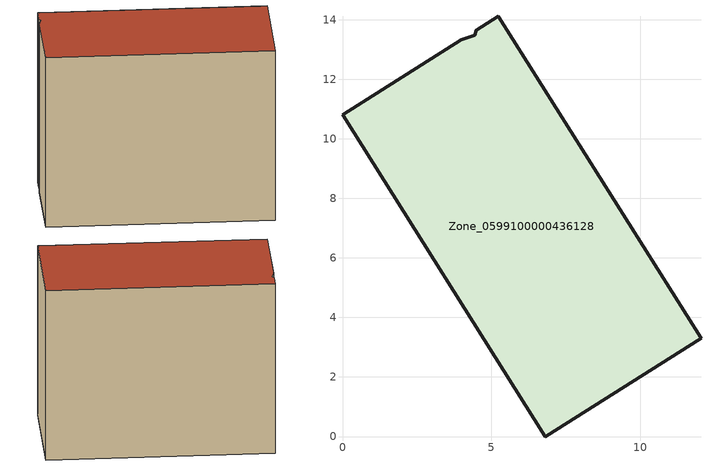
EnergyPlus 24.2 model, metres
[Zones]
Zone_0599100000436128
 floor ground (C_G): 12.04,3.3 6.8,0 0,10.82 3.99,13.33 4.44,13.48 4.5,13.65 5.24,14.11 z0
 wall outside (C_F): 5.24,14.11 4.5,13.65 4.44,13.48 3.99,13.33 0,10.82 6.8,0 12.04,3.3 5.24,14.11 z0:10.27
 roof outside (C_R): 4.5,13.65 4.44,13.48 3.99,13.33 0,10.82 6.8,0 12.04,3.3 5.24,14.11 z10.27
[BUILDING]
Pand.0599100000436128: North Axis=0; Terrain=City; Loads Convergence Tolerance Value=0.04; Temperature Convergence Tolerance Value=0.4; Solar Distribution=FullExterior; Maximum Number of Warmup Days=25; Minimum Number of Warmup Days=1
[Site:Location]
Rotterdam.The.Hague.AP_ZH_NLD Design_Conditions: Latitude=51.96; Longitude=4.45; Time Zone=1; Elevation=-4.5
[SITE:GROUNDTEMPERATURE:BUILDINGSURFACE]
18, 18, 18, 18, 18, 18, 18, 18, 18, 18, 18, 18
[MATERIAL] Thermal Absorptance=0.9; Solar Absorptance=0.7; Visible Absorptance=0.7
Name | Roughness | Thickness | Conductivity | Density | Specific Heat
G.TI.2006-2014 | MediumSmooth | 0.15 | 0.06 | 540 | 1210
F.TI.2006-2014 | Rough | 0.3 | 0.12 | 1920 | 840
R.TI.2006-2014 | MediumRough | 0.2 | 0.08 | 1500 | 1000
[CONSTRUCTION]
C_G: G.TI.2006-2014
C_F: F.TI.2006-2014
C_R: R.TI.2006-2014
[ZONE]
Zone_0599100000436128: Type=1; Multiplier=1; Ceiling Height=Autocalculate; Volume=Autocalculate; Floor Area=autocalculate; Part of Total Floor Area=Yes
[ZONEINFILTRATION:DESIGNFLOWRATE]
Infil_Zone_0599100000436128: Zone or ZoneList or Space or SpaceList=Zone_0599100000436128; Schedule=AlwaysOn; Design Flow Rate Calculation Method=Flow/Area; Flow Rate per Floor Area=0.0015; Constant Term Coefficient=1; Temperature Term Coefficient=0; Velocity Term Coefficient=0; Velocity Squared Term Coefficient=0
[HVACTEMPLATE:ZONE:IDEALLOADSAIRSYSTEM]
Zone_0599100000436128: Maximum Heating Supply Air Temperature=50; Minimum Cooling Supply Air Temperature=13; Maximum Heating Supply Air Humidity Ratio=0.0156; Minimum Cooling Supply Air Humidity Ratio=0.0077; Heating Limit=NoLimit; Cooling Limit=NoLimit; Dehumidification Control Type=ConstantSensibleHeatRatio; Cooling Sensible Heat Ratio=0.7; Dehumidification Setpoint=60; Humidification Control Type=None; Humidification Setpoint=30; Outdoor Air Method=None; Outdoor Air Flow Rate per Person=0.00944; Outdoor Air Flow Rate per Zone Floor Area=0; Outdoor Air Flow Rate per Zone=0; Demand Controlled Ventilation Type=None; Outdoor Air Economizer Type=NoEconomizer; Heat Recovery Type=None; Sensible Heat Recovery Effectiveness=0.7; Latent Heat Recovery Effectiveness=0.65
[ZONECONTROL:THERMOSTAT]
ThermostatControl_Zone_0599100000436128: Zone or ZoneList=Zone_0599100000436128; Control Type Schedule=DualSetpointControlType; Control 1=Thermostat_Zone_0599100000436128; Temperature Difference Between Cutout And Setpoint=0
[THERMOSTATSETPOINT:DUALSETPOINT]
Thermostat_Zone_0599100000436128: Heating Setpoint Temperature Schedule=HeatingSetpoint_Zone_0599100000436128; Cooling Setpoint Temperature Schedule=CoolingSetpoint_Zone_0599100000436128
[SCHEDULE:COMPACT]
HeatingSetpoint_Zone_0599100000436128: Through: 12/31, For: AllDays, Until: 24:00, 21
CoolingSetpoint_Zone_0599100000436128: Through: 12/31, For: AllDays, Until: 24:00, 24
DualSetpointControlType: Through: 12/31, For: AllDays, Until: 24:00, 4
AlwaysOn: Through: 12/31, For: AllDays, Until: 24:00, 1
